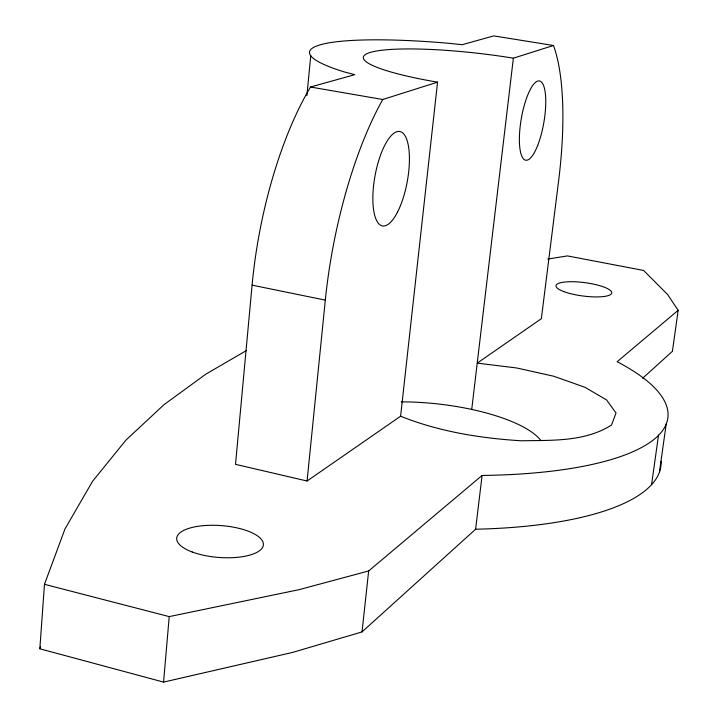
<?xml version="1.0" encoding="UTF-8"?>
<svg xmlns="http://www.w3.org/2000/svg" width="718" height="718" viewBox="0 0 718 718"><rect width="100%" height="100%" fill="white"/><g stroke="black" fill="none" stroke-linecap="round" stroke-linejoin="round"><path stroke-width="1.08" d="M661.116 461.288A285.549 89.508 6 0 1 475.612 529.229L362.025 631.912L292.648 652.402L163.56 682.1L39.84 648.785L44.471 584.317L64.97 528.978L92.568 481.275L125.937 440.134L164.009 404.656L205.958 374.087L246.328 350.608M163.56 682.1L169.224 616.609L298.984 589.684L368.657 570.972L482.092 475.442A287.119 83.782 6.1 0 0 617.139 361.71L678.16 310.32L667.659 294.586L643.615 270.453L567.435 255.913L547.762 259.054M553.488 45.485L493.724 35.9L462.177 44.704L448.714 43.286A168.389 25.184 6.6 0 0 343.976 71.845L354.755 74.672L310.499 87.022A210.042 75.408 -78.9 0 0 252.09 285.145L235.513 464.349L307.08 481.006L400.599 416.216L437.558 82.157A114.727 17.133 6.6 0 1 369.68 52.62A114.727 17.133 6.6 0 1 513.37 58.176L553.488 45.485A188.924 55.133 -79.5 0 1 558.64 180.613L541.363 318.684L477.219 363.129L516.745 367.984L553.901 376.286L584.99 387.298L606.62 399.971L616.026 413.038L611.494 425.02C584.775 442.082 551.711 440.152 521.313 440.789C480.162 438.249 439.03 431.617 400.599 416.216M306.891 95.647L310.759 55.546M307.08 481.006L325.317 300.124A212.214 69.79 -78.9 0 1 382.748 99.497L437.558 82.157M362.025 631.912L368.657 570.972M471.726 409.448L513.37 58.176M475.612 529.229L482.092 475.442M651.567 484.74L658.523 435.099M678.16 310.32L672.416 351.317L642.583 378.278M659.429 472.193L666.295 423.405M39.84 648.785L40.576 646.676M310.499 87.022L382.748 99.497M252.09 285.145L325.317 300.124M44.471 584.317L169.224 616.609M401.272 401.856A110.141 34.608 6.5 0 1 540.851 440.52M192.253 552.007A43.457 15.967 4.3 0 0 262.752 547.062A43.457 15.967 4.3 0 0 205.115 525.522A43.457 15.967 4.3 0 0 192.253 552.007M563.827 291.598A28.11 6.749 7.4 0 0 610.695 294.47A28.11 6.749 7.4 0 0 577.128 281.896A28.11 6.749 7.4 0 0 563.827 291.598M397.44 212.241A47.989 16.37 -79.6 0 0 402.834 133.036A47.989 16.37 -79.6 0 0 373.127 190.782A47.989 16.37 -79.6 0 0 397.44 212.241M537.692 145.395A40.226 11.443 -80.2 0 0 540.573 81.367A40.226 11.443 -80.2 0 0 519.482 135.029A40.226 11.443 -80.2 0 0 537.692 145.395"/></g></svg>
